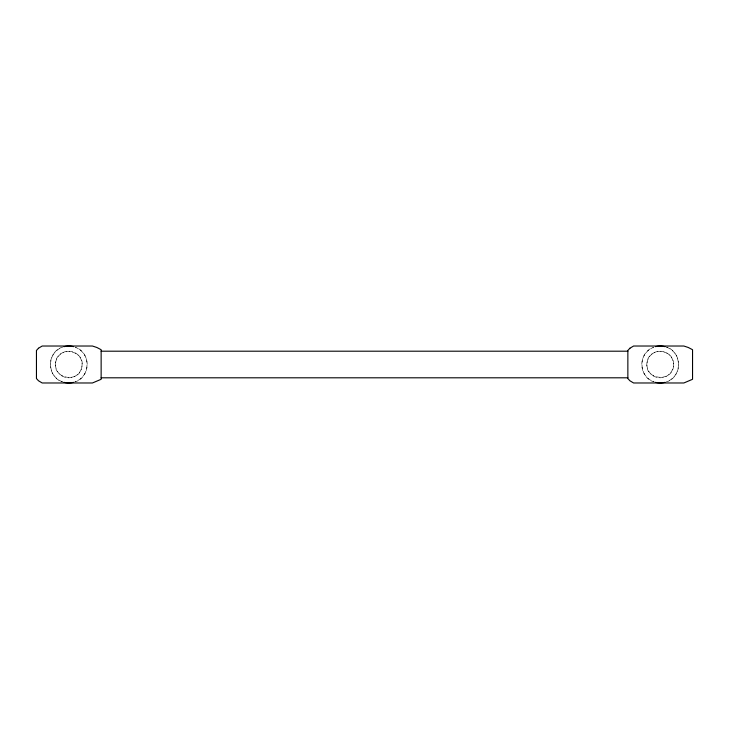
<?xml version="1.0" encoding="UTF-8"?>
<svg xmlns="http://www.w3.org/2000/svg" width="729" height="729" viewBox="0 0 729 729"><rect width="100%" height="100%" fill="white"/><g stroke="black" fill="none" stroke-linecap="round" stroke-linejoin="round"><path stroke-width="0.55" stroke-dasharray="3.65 2.73" d="M63.086 346.922C46.437 351.387 46.437 377.613 63.086 382.078M74.504 382.078C90.678 377.75 91.371 352.38 75.397 347.296A18.48 18.48 0 0 1 75.415 381.75M665.914 382.078C682.563 377.613 682.563 351.387 665.914 346.922M654.496 382.078C638.322 377.75 637.629 352.38 653.603 347.296A18.48 18.48 0 0 0 653.585 381.75M62.175 381.75A18.48 18.48 0 0 1 62.175 347.25M666.825 347.25A18.48 18.48 0 0 1 666.825 381.75M55.65 362.422C52.215 379.162 80.008 383.664 81.94 366.578C85.384 349.729 57.555 345.446 55.65 362.422M647.06 362.422C643.507 380.611 674.179 383.026 673.514 364.5C674.316 348.744 648.755 346.603 647.06 362.422M62.138 376.027A13.304 13.304 0 0 0 82.104 364.5A13.304 13.304 0 0 0 62.138 352.973A13.304 13.304 0 0 0 62.138 376.027M653.558 376.027A13.304 13.304 0 0 0 673.514 364.5A13.304 13.304 0 0 0 653.558 352.973A13.304 13.304 0 0 0 653.558 376.027"/><path stroke-width="1.09" d="M101.14 351.196L627.86 351.196M101.14 377.804L627.86 377.804M73.574 382.351A18.48 18.48 0 0 1 64.006 382.351M64.006 346.649A18.48 18.48 0 0 1 73.574 346.649M664.994 382.351A18.48 18.48 0 0 1 655.426 382.351M655.426 346.649A18.48 18.48 0 0 1 664.994 346.649M38.482 348.234L36.45 350.458L36.45 378.542L38.482 380.766L42.182 382.98L92.446 382.98L101.14 379.29L101.14 349.71L96.884 347.496L92.446 346.02L42.182 346.02L38.482 348.234M629.902 348.234L627.86 350.458L627.86 378.542L629.902 380.766L633.592 382.98L683.866 382.98L692.55 379.29L692.55 349.71L688.304 347.496L683.866 346.02L633.592 346.02L629.902 348.234"/></g></svg>
